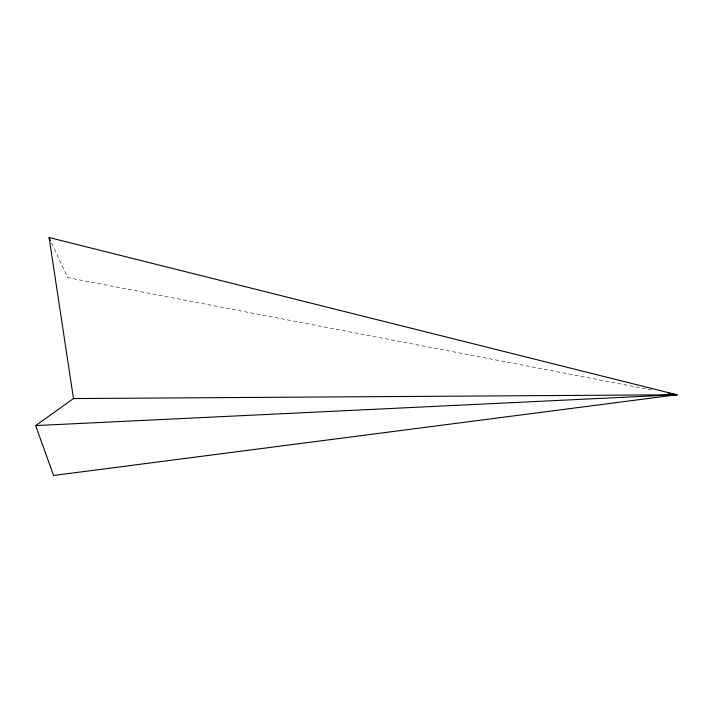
<?xml version="1.0" encoding="UTF-8"?>
<svg xmlns="http://www.w3.org/2000/svg" width="713" height="713" viewBox="0 0 713 713"><rect width="100%" height="100%" fill="white"/><g stroke="black" fill="none" stroke-linecap="round" stroke-linejoin="round"><path stroke-width="0.53" stroke-dasharray="3.56 2.67" d="M651.709 389.931L67.717 277.651L50.953 241.538"/><path stroke-width="1.07" d="M668.108 393.086L676.86 394.77L53.582 475.473L35.65 425.59L73.475 398.567L676.86 394.77L49.09 237.527L73.475 398.567M677.35 394.69L35.65 425.59M49.09 237.527L50.489 240.539"/></g></svg>
